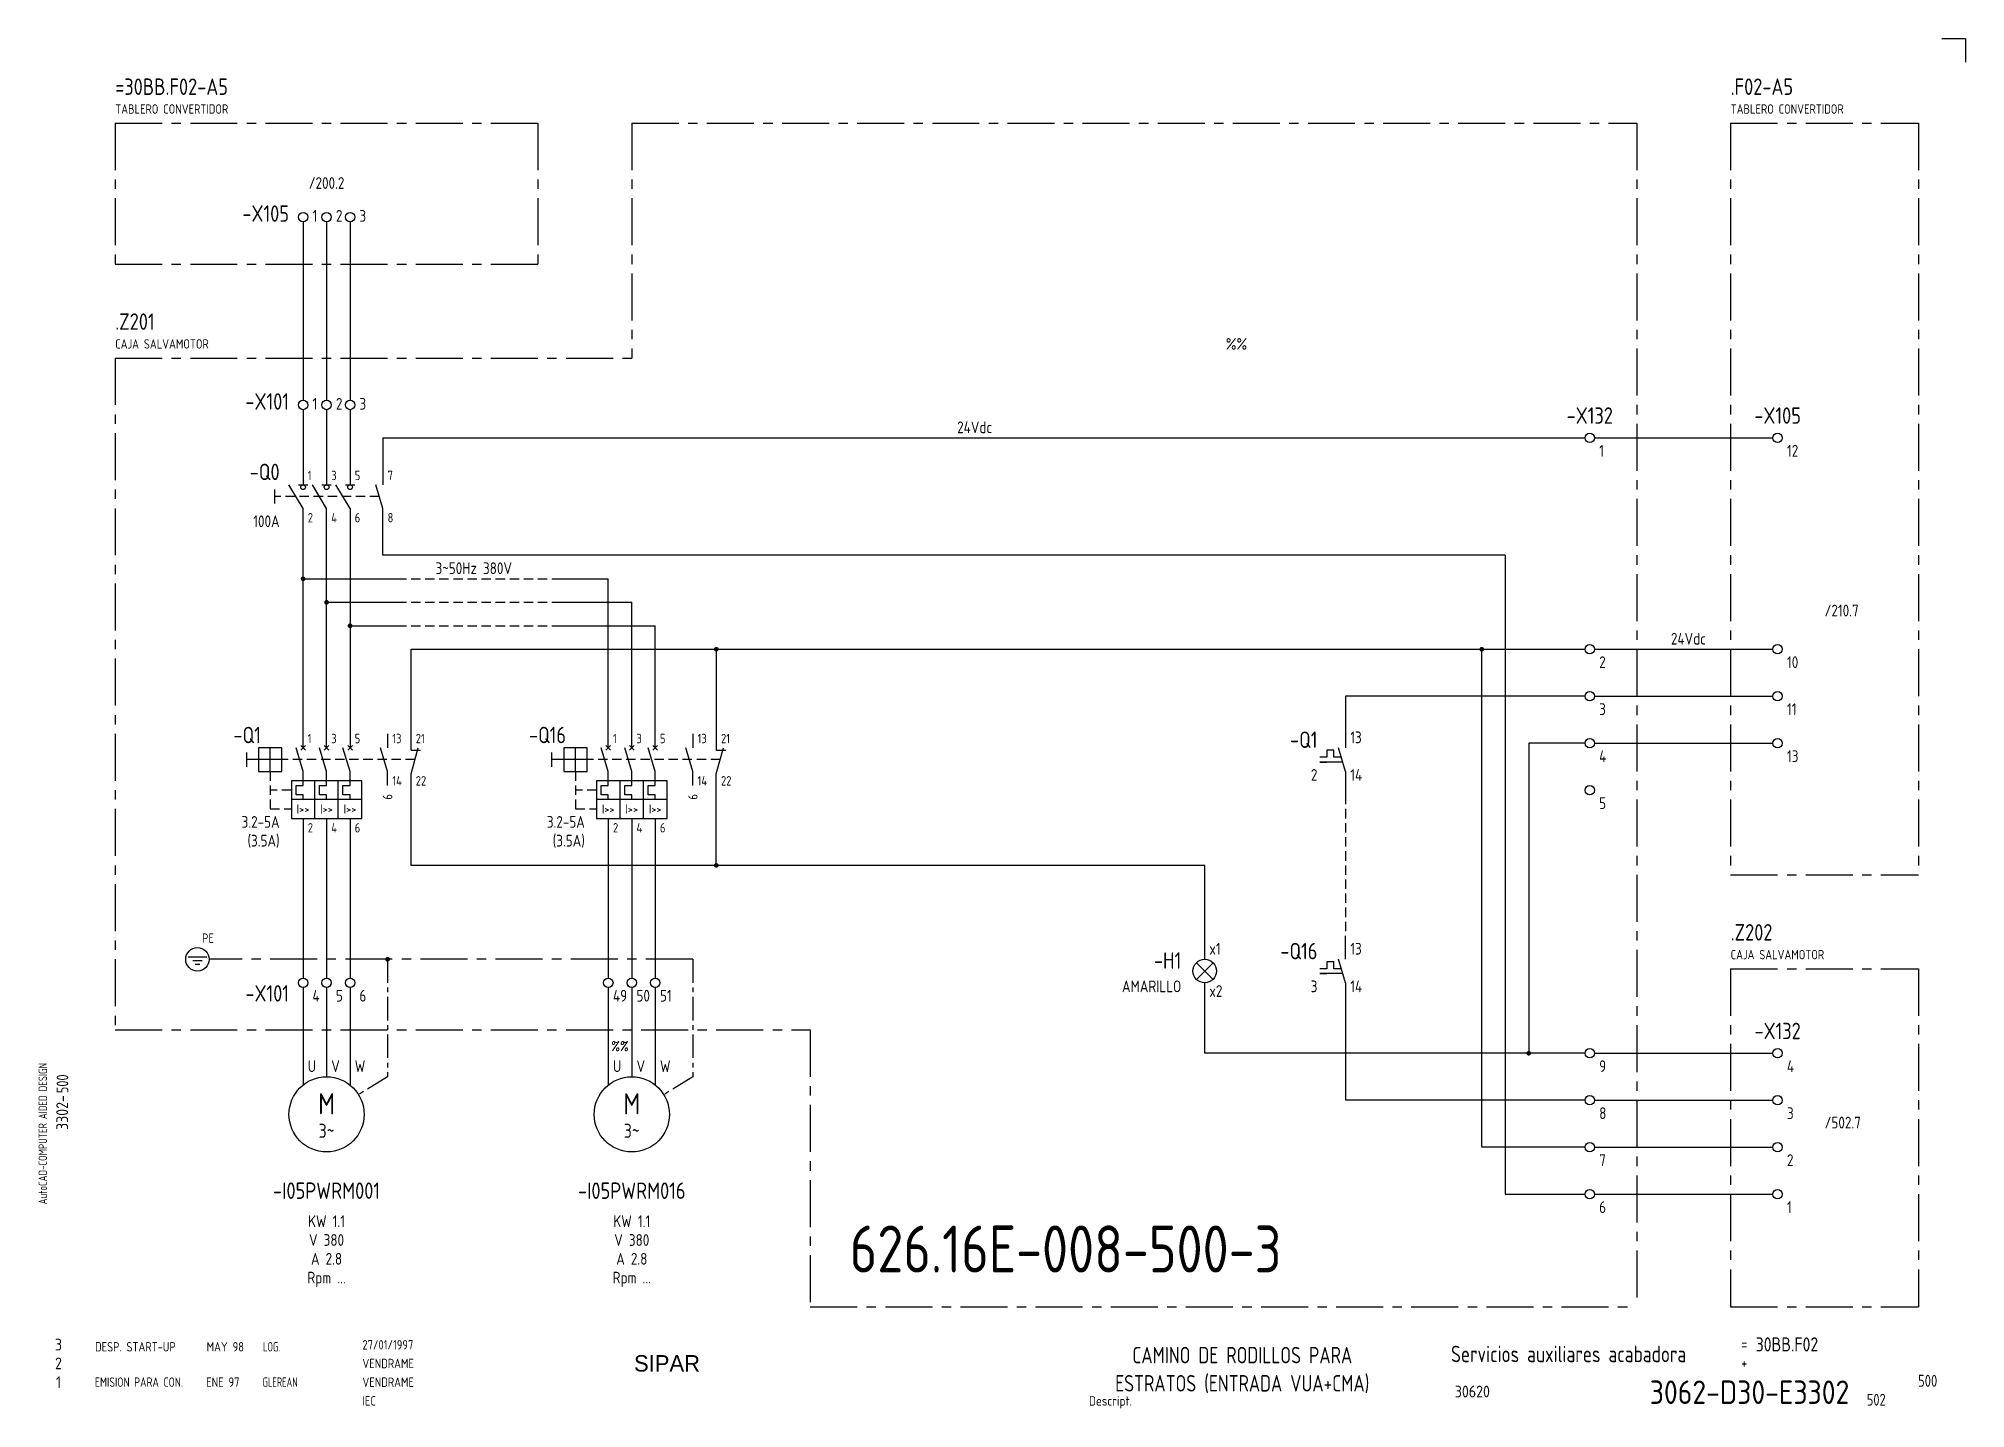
# Model space of a CAD drawing. Extents: x 10 to 420, y 5 to 297.
import ezdxf
from ezdxf.enums import TextEntityAlignment as Align

# ---------------------------------------------------------------- set-up
doc = ezdxf.new("R2010")
doc.units = 0
doc.header["$LTSCALE"] = 8
doc.header["$MEASUREMENT"] = 0
for name, pattern in [('CENTER', [2, 1.25, -0.25, 0.25, -0.25]), ('CENTER12', [1, 0.625, -0.125, 0.125, -0.125]), ('HIDDEN', [0.375, 0.25, -0.125])]:
    doc.linetypes.add(name, pattern=pattern)
doc.layers.get('0').update_dxf_attribs({"linetype": 'CONTINUOUS'})
doc.layers.add('CART', color=7, linetype='CONTINUOUS')
doc.styles.add('DIN', font='DIN', dxfattribs={"width": 0.85})
doc.styles.add('SIMPLEX', font='SIMPLEX', dxfattribs={"width": 0.9})
doc.styles.add('UNIV', font='UNIV')

# ---------------------------------------------------------------- blocks, each defined once
blk = doc.blocks.new('WB-FG100')
at = {"layer": 'CART', "color": 1}
for p, q in [((415, 297), (420, 297)), ((420, 297), (420, 292))]:
    blk.add_line(p, q, dxfattribs=at)
at = {"layer": 'CART', "color": 1, "style": 'DIN', "width": 0.8}
blk.add_text('AutoCAD-COMPUTER AIDED DESIGN', height=1.8, rotation=90, dxfattribs=at).set_placement((11.47, 48.84))
at = {"layer": 'CART', "color": 3, "style": 'DIN', "width": 0.8}
for s, p in [('=', (372.24, 17.91)), ('+', (372.24, 13.87))]:
    blk.add_text(s, height=2.5, dxfattribs=at).set_placement(p)
at = {"layer": 'CART', "color": 7, "style": 'DIN', "width": 0.9}
blk.add_attdef('FILE', text='', height=2.5, rotation=90, dxfattribs=at).set_placement((15.95, 68.38), align=Align.CENTER)
for tag, p in [('MOD-3', (13.92, 19)), ('MOD-2', (13.92, 15)), ('MOD-1', (13.92, 11)), ('NR.COMMESSA', (315, 9))]:
    blk.add_attdef(tag, text='', height=2.5, dxfattribs=at).set_placement(p, align=Align.MIDDLE)
at = {"layer": 'CART', "color": 7, "style": 'DIN'}
for tag, width, p in [('REV-3', 0.9, (21.66, 19)), ('DATA-3', 0.9, (45.37, 19)), ('NOME-3', 0.9, (57.37, 19)), ('REV-2', 0.9, (21.66, 15)), ('DATA-2', 0.9, (45.37, 15)), ('NOME-2', 0.9, (57.37, 15)), ('REV-1', 0.9, (21.66, 11)), ('DATA-1', 0.9, (45.37, 11)), ('NOME-1', 0.7, (57.37, 11))]:
    blk.add_attdef(tag, text='', height=2, dxfattribs=dict(at, width=width)).set_placement(p, align=Align.MIDDLE_LEFT)
at = {"layer": 'CART', "color": 7, "style": 'DIN', "width": 0.9}
for tag, p, height in [('DATA', (78.64, 17.94), 2), ('ESECUTORE', (78.64, 13.97), 2), ('CONTROLLORE', (78.64, 9.99), 2), ('SEGUE', (398.93, 5.65), 2.8), ('NORMA', (78.64, 6.01), 2)]:
    blk.add_attdef(tag, p, '', height=height, dxfattribs=at)
at = {"layer": 'CART', "color": 2, "style": 'DIN', "width": 0.9}
for tag, p in [('TITOLO-1/3', (266.5, 18.23)), ('TITOLO-1/2', (266.5, 15.73)), ('TITOLO-2/3', (266.5, 13.18)), ('TITOLO-2/2', (266.5, 10.68)), ('TITOLO-3/3', (266.5, 8.13))]:
    blk.add_attdef(tag, text='', height=3.5, dxfattribs=at).set_placement(p, align=Align.MIDDLE)
at = {"layer": 'CART', "color": 3, "style": 'DIN', "width": 0.9}
blk.add_attdef('ASSIEME', text='', height=3.5, dxfattribs=at).set_placement((334, 17), align=Align.MIDDLE)
at = {"layer": 'CART', "color": 3, "style": 'DIN', "width": 0.85}
for tag, p in [('=', (375.33, 16.63)), ('+', (375.33, 12.76))]:
    blk.add_attdef(tag, text='', height=3, dxfattribs=at).set_placement(p, align=Align.BOTTOM_LEFT)
at = {"layer": 'CART', "color": 3, "style": 'DIN', "width": 0.9}
blk.add_attdef('FOGLIO', text='', height=2.8, dxfattribs=at).set_placement((414.2, 9.56), align=Align.RIGHT)
at = {"layer": 'CART', "color": 2, "style": 'DIN', "width": 0.9}
blk.add_attdef('DISEGNO', text='', height=5, dxfattribs=at).set_placement((395.27, 6.35), align=Align.RIGHT)
at = {"layer": 'CART', "color": 1, "style": 'DIN', "width": 0.9}
blk.add_attdef('TIPOLOGIA', (233.37, 6), '', height=2, dxfattribs=at)
blk = doc.blocks.new('DESP')
at = {"linetype": 'Continuous', "style": 'DIN'}
for s, width, p in [('DESP. START-UP', 0.85, (21.62, 17.59)), ('MAY 98', 0.85, (45.38, 17.59)), ('LOG.', 0.7, (57.38, 17.59))]:
    blk.add_text(s, height=2, dxfattribs=dict(at, width=width)).set_placement(p)
blk = doc.blocks.new('D')
at = {"linetype": 'Continuous'}
blk.add_blockref('DESP', (-5.04, -5.13), dxfattribs=at)

msp = doc.modelspace()

# ---------------------------------------------------------------- linework, layer by layer
at = {"color": 3, "linetype": 'CENTER'}
for p, q in [((26, 279), (116, 279)), ((26, 279), (26, 249)), ((116, 279), (116, 249)), ((136, 279), (136, 229)), ((136, 279), (350, 279)), ((350, 279), (350, 27)), ((370, 279), (370, 119)), ((370, 279), (410, 279)), ((410, 279), (410, 119)), ((26, 249), (116, 249)), ((26, 229), (136, 229)), ((26, 229), (26, 86)), ((370, 119), (410, 119)), ((370, 99), (410, 99)), ((370, 99), (370, 27)), ((410, 99), (410, 27)), ((26, 86), (174, 86)), ((174, 86), (174, 27)), ((174, 27), (350, 27)), ((370, 27), (410, 27))]:
    msp.add_line(p, q, dxfattribs=at)
for p, q in [((66, 258), (66, 220)), ((71, 258), (71, 220)), ((76, 258), (76, 220)), ((66, 218), (66, 202)), ((71, 218), (71, 202)), ((76, 218), (76, 202)), ((83, 212), (83, 202)), ((341, 212), (379, 212)), ((66, 197), (63, 202)), ((65, 202), (67, 202)), ((71, 197), (68, 202)), ((70, 202), (72, 202)), ((76, 197), (73, 202)), ((75, 202), (77, 202)), ((83, 197), (81.5, 202)), ((60, 198), (60, 201)), ((66, 146), (66, 197)), ((71, 146), (71, 197)), ((76, 197), (76, 146)), ((83, 187), (83, 197)), ((66, 182), (86, 182)), ((121, 182), (131, 182)), ((131, 146), (131, 182)), ((71, 177), (86, 177)), ((121, 177), (136, 177)), ((136, 146), (136, 177)), ((76, 172), (86, 172)), ((121, 172), (141, 172)), ((141, 146), (141, 172)), ((154, 167), (154, 145.5)), ((341, 167), (379, 167)), ((288, 157), (288, 146)), ((341, 157), (379, 157)), ((84, 149), (84, 146)), ((149, 149), (149, 146)), ((54, 142), (54, 145)), ((56.5, 146), (56.5, 141)), ((61.5, 146), (56.5, 146)), ((59, 141), (59, 146)), ((61.5, 141), (61.5, 146)), ((66, 141), (64.5, 146)), ((65.5, 146.5), (66.5, 145.5)), ((65.5, 145.5), (66.5, 146.5)), ((71, 141), (69.5, 146)), ((70.5, 145.5), (71.5, 146.5)), ((70.5, 146.5), (71.5, 145.5)), ((76, 141), (74.5, 146)), ((75.5, 145.5), (76.5, 146.5)), ((75.5, 146.5), (76.5, 145.5)), ((84, 141), (82.5, 146)), ((89, 140.5), (90.5, 146)), ((89, 145.5), (91, 145.5)), ((119, 142), (119, 145)), ((121.5, 146), (121.5, 141)), ((126.5, 146), (121.5, 146)), ((124, 141), (124, 146)), ((126.5, 141), (126.5, 146)), ((131, 141), (129.5, 146)), ((130.5, 145.5), (131.5, 146.5)), ((130.5, 146.5), (131.5, 145.5)), ((136, 141), (134.5, 146)), ((135.5, 146.5), (136.5, 145.5)), ((135.5, 145.5), (136.5, 146.5)), ((141, 141), (139.5, 146)), ((140.5, 146.5), (141.5, 145.5)), ((140.5, 145.5), (141.5, 146.5)), ((149, 141), (147.5, 146)), ((154, 140.5), (155.5, 146)), ((154, 145.5), (156, 145.5)), ((284, 144), (282.5, 144)), ((285.5, 145.5), (284, 145.5)), ((284, 145.5), (284, 144)), ((285.5, 144), (285.5, 145.5)), ((287.1, 144), (285.5, 144)), ((288, 141), (286.5, 146)), ((341, 147), (379, 147)), ((61.5, 143.5), (54, 143.5)), ((56.5, 141), (61.5, 141)), ((66, 138), (66, 141)), ((71, 138), (71, 141)), ((76, 138), (76, 141)), ((84, 138), (84, 141)), ((126.5, 143.5), (119, 143.5)), ((121.5, 141), (126.5, 141)), ((131, 138), (131, 141)), ((136, 138), (136, 141)), ((141, 138), (141, 141)), ((149, 138), (149, 141)), ((154, 121), (154, 140.5)), ((287.4, 143), (282.5, 143)), ((78.5, 139), (63.5, 139)), ((63.5, 139), (63.5, 131)), ((64.5, 136), (64.5, 138)), ((64.5, 138), (66, 138)), ((66, 136), (64.5, 136)), ((66, 135), (66, 136)), ((68.5, 131), (68.5, 139)), ((69.5, 138), (71, 138)), ((69.5, 136), (69.5, 138)), ((71, 136), (69.5, 136)), ((71, 135), (71, 136)), ((73.5, 131), (73.5, 139)), ((74.5, 136), (74.5, 138)), ((74.5, 138), (76, 138)), ((76, 136), (74.5, 136)), ((76, 135), (76, 136)), ((78.5, 131), (78.5, 139)), ((143.5, 139), (128.5, 139)), ((128.5, 139), (128.5, 131)), ((129.5, 136), (129.5, 138)), ((129.5, 138), (131, 138)), ((131, 136), (129.5, 136)), ((131, 135), (131, 136)), ((133.5, 131), (133.5, 139)), ((134.5, 138), (136, 138)), ((134.5, 136), (134.5, 138)), ((136, 136), (134.5, 136)), ((136, 135), (136, 136)), ((138.5, 131), (138.5, 139)), ((139.5, 136), (139.5, 138)), ((139.5, 138), (141, 138)), ((141, 136), (139.5, 136)), ((141, 135), (141, 136)), ((143.5, 131), (143.5, 139)), ((78.5, 135), (63.5, 135)), ((143.5, 135), (128.5, 135)), ((63.5, 131), (78.5, 131)), ((66, 131), (66, 97)), ((71, 131), (71, 97)), ((76, 131), (76, 97)), ((128.5, 131), (143.5, 131)), ((131, 131), (131, 97)), ((136, 131), (136, 97)), ((141, 131), (141, 97)), ((284, 99), (282.5, 99)), ((284, 100.5), (284, 99)), ((285.5, 100.5), (284, 100.5)), ((285.5, 99), (285.5, 100.5)), ((287.1, 99), (285.5, 99)), ((288, 96), (286.5, 101)), ((66, 95), (66, 74.24)), ((71, 95), (71, 76)), ((76, 95), (76, 74.24)), ((131, 95), (131, 74.24)), ((136, 95), (136, 76)), ((141, 95), (141, 74.24)), ((258, 81), (258, 96)), ((287.4, 98), (282.5, 98)), ((288, 96), (288, 71)), ((339, 81), (258, 81)), ((341, 81), (379, 81)), ((339, 71), (288, 71)), ((341, 71), (379, 71)), ((341, 61), (379, 61)), ((341, 51), (379, 51))]:
    msp.add_line(p, q)
at = {"linetype": 'Continuous'}
for p, q in [((83, 212), (339, 212)), ((322, 187), (83, 187)), ((322, 187), (322, 51)), ((89, 145.5), (89, 167)), ((89, 167), (339, 167)), ((317, 61), (317, 167)), ((339, 157), (288, 157)), ((339, 147), (327, 147)), ((327, 147), (327, 81)), ((89, 121), (89, 140.5)), ((288, 141), (288, 136)), ((258, 121), (89, 121)), ((258, 101), (258, 121)), ((288, 101), (288, 106)), ((256.23, 96.73), (259.77, 100.27)), ((259.77, 96.73), (256.23, 100.27)), ((339, 61), (317, 61)), ((322, 51), (339, 51))]:
    msp.add_line(p, q, dxfattribs=at)
at = {"linetype": 'HIDDEN'}
for p, q in [((82.25, 199.5), (60, 199.5)), ((86, 182), (121, 182)), ((86, 177), (121, 177)), ((86, 172), (121, 172)), ((59, 141), (59, 133)), ((89.82, 143.5), (61.5, 143.5)), ((124, 141), (124, 133)), ((154.82, 143.5), (126.5, 143.5)), ((63.5, 137), (59, 137)), ((128.5, 137), (124, 137)), ((288, 136), (288, 106)), ((59, 133), (63.5, 133)), ((124, 133), (128.5, 133))]:
    msp.add_line(p, q, dxfattribs=at)
at = {"color": 2}
for p, q in [((41.5, 101.5), (45.5, 101.5)), ((42.5, 100.75), (44.5, 100.75)), ((43, 100), (44, 100))]:
    msp.add_line(p, q, dxfattribs=at)
at = {"linetype": 'CENTER'}
msp.add_line((149, 101), (46, 101), dxfattribs=at)
at = {"linetype": 'CENTER12'}
for p, q in [((84, 101), (84, 76)), ((149, 101), (149, 76)), ((84, 76), (77.81, 72.19)), ((149, 76), (142.81, 72.19))]:
    msp.add_line(p, q, dxfattribs=at)
at = {"const_width": 0.5}
for points in [[(65.75, 182, 1), (66.25, 182, 1)], [(70.75, 177, 1), (71.25, 177, 1)], [(75.75, 172, 1), (76.25, 172, 1)], [(83.75, 101, 1), (84.25, 101, 1)]]:
    msp.add_lwpolyline(points, format="xyb", close=True, dxfattribs=at)
at = {"linetype": 'Continuous', "const_width": 0.5}
for points in [[(153.75, 167, 1), (154.25, 167, 1)], [(316.75, 167, 1), (317.25, 167, 1)], [(153.75, 121, 1), (154.25, 121, 1)], [(326.75, 81, 1), (327.25, 81, 1)]]:
    msp.add_lwpolyline(points, format="xyb", close=True, dxfattribs=at)
for points in [[(282.5, 143), (284, 143)], [(282.5, 98), (284, 98)]]:
    msp.add_lwpolyline(points)
for centre, radius in [((66, 259), 1), ((71, 259), 1), ((76, 259), 1), ((66, 219), 1), ((71, 219), 1), ((76, 219), 1), ((340, 212), 1), ((380, 212), 1), ((66, 201.5), 0.5), ((71, 201.5), 0.5), ((76, 201.5), 0.5), ((340, 167), 1), ((380, 167), 1), ((340, 157), 1), ((380, 157), 1), ((340, 147), 1), ((380, 147), 1), ((340, 137), 1), ((258, 98.5), 2.5), ((66, 96), 1), ((71, 96), 1), ((76, 96), 1), ((131, 96), 1), ((136, 96), 1), ((141, 96), 1), ((340, 81), 1), ((380, 81), 1), ((340, 71), 1), ((380, 71), 1), ((340, 61), 1), ((380, 61), 1), ((340, 51), 1), ((380, 51), 1)]:
    msp.add_circle(centre, radius)
at = {"color": 2}
msp.add_circle((43.5, 101), 2.5, dxfattribs=at)
at = {"color": 3}
for centre in [(71, 68), (136, 68)]:
    msp.add_circle(centre, 8, dxfattribs=at)

# ---------------------------------------------------------------- block references
at = {"linetype": 'Continuous'}
msp.add_blockref('D', (5.13, 5.06), dxfattribs=at)
at = {"layer": 'CART'}
ref = msp.add_blockref('WB-FG100', (0, 0), dxfattribs=at)
ref.add_attrib('TIPOLOGIA', 'Descript.', (233.37, 6), dxfattribs={"color": 1, "height": 2, "style": 'DIN', "width": 0.9})
ref.add_attrib('ASSIEME', 'Servicios auxiliares acabadora', dxfattribs={"color": 3, "height": 3.5, "style": 'DIN', "width": 0.8}).set_placement((335.5, 17), align=Align.MIDDLE)
ref.add_attrib('=', '30BB.F02', dxfattribs={"color": 3, "height": 3, "style": 'DIN', "width": 0.85}).set_placement((375.33, 16.63), align=Align.BOTTOM_LEFT)
ref.add_attrib('NR.COMMESSA', '30620', dxfattribs={"color": 7, "height": 2.5, "style": 'DIN', "width": 0.9}).set_placement((315, 9), align=Align.MIDDLE)
ref.add_attrib('DISEGNO', '3062-D30-E3302', dxfattribs={"color": 2, "height": 5, "style": 'DIN', "width": 0.9}).set_placement((395.27, 6.35), align=Align.RIGHT)
ref.add_attrib('DATA', '27/01/1997', (78.64, 17.94), dxfattribs={"color": 7, "height": 2, "style": 'DIN', "width": 0.85})
ref.add_attrib('ESECUTORE', 'VENDRAME', (78.64, 13.97), dxfattribs={"color": 7, "height": 2, "style": 'DIN', "width": 0.85})
ref.add_attrib('CONTROLLORE', 'VENDRAME', (78.64, 9.99), dxfattribs={"color": 7, "height": 2, "style": 'DIN', "width": 0.85})
ref.add_attrib('NORMA', 'IEC', (78.64, 6.01), dxfattribs={"color": 7, "height": 2, "style": 'DIN', "width": 0.85})
ref.add_attrib('MOD-1', '1', dxfattribs={"color": 7, "height": 2.5, "style": 'DIN', "width": 0.9}).set_placement((13.92, 11), align=Align.MIDDLE)
ref.add_attrib('REV-1', 'EMISION PARA CON.', dxfattribs={"color": 7, "height": 2, "style": 'DIN', "width": 0.8}).set_placement((21.66, 11), align=Align.MIDDLE_LEFT)
ref.add_attrib('DATA-1', 'ENE 97', dxfattribs={"color": 7, "height": 2, "style": 'DIN', "width": 0.85}).set_placement((45.37, 11), align=Align.MIDDLE_LEFT)
ref.add_attrib('NOME-1', 'GLEREAN', dxfattribs={"color": 7, "height": 2, "style": 'DIN', "width": 0.7}).set_placement((57.37, 11), align=Align.MIDDLE_LEFT)
ref.add_attrib('MOD-2', '2', dxfattribs={"color": 7, "height": 2.5, "style": 'DIN', "width": 0.9}).set_placement((13.92, 15), align=Align.MIDDLE)
ref.add_attrib('MOD-3', '3', dxfattribs={"color": 7, "height": 2.5, "style": 'DIN', "width": 0.9}).set_placement((13.92, 19), align=Align.MIDDLE)
ref.add_attrib('FILE', '3302-', dxfattribs={"color": 7, "height": 2.5, "rotation": 90, "style": 'DIN', "width": 0.9}).set_placement((15.95, 68.38), align=Align.CENTER)

# ---------------------------------------------------------------- texts
at = {"color": 3, "style": 'DIN', "width": 0.85}
for s, p in [('=30BB.F02-A5', (26, 285)), ('.F02-A5', (370, 285)), ('.Z201', (26, 235)), ('.Z202', (370, 105))]:
    msp.add_text(s, height=3.5, dxfattribs=at).set_placement(p)
at = {"style": 'DIN'}
for s, height, width, p in [('TABLERO CONVERTIDOR', 2, 0.85, (26, 281)), ('TABLERO CONVERTIDOR', 2, 0.85, (370, 281)), ('1', 2.5, 0.85, (68, 258)), ('2', 2.5, 0.85, (73, 258)), ('3', 2.5, 0.85, (78, 258)), ('CAJA SALVAMOTOR', 2, 0.85, (26, 231)), ('%%', 2.5, 0.85, (262.5, 230.75)), ('1', 2.5, 0.85, (68, 218)), ('2', 2.5, 0.85, (73, 218)), ('3', 2.5, 0.85, (78, 218)), ('1', 2.5, 0.85, (342, 208)), ('12', 2.5, 0.85, (382, 208)), ('1', 2, 0.85, (67, 203)), ('3', 2, 0.85, (72, 203)), ('5', 2, 0.85, (77, 203)), ('7', 2, 0.85, (84, 203)), ('2', 2, 0.85, (67, 194)), ('4', 2, 0.85, (72, 194)), ('6', 2, 0.85, (77, 194)), ('8', 2, 0.85, (84, 194)), ('/210.7', 2.5, 0.85, (390, 174)), ('2', 2.5, 0.85, (342, 163)), ('10', 2.5, 0.85, (382, 163)), ('3', 2.5, 0.85, (342, 153)), ('11', 2.5, 0.85, (382, 153)), ('1', 2, 0.85, (67, 147)), ('3', 2, 0.85, (72, 147)), ('5', 2, 0.85, (77, 147)), ('13', 2, 0.85, (85, 147)), ('21', 2, 0.85, (90, 147)), ('1', 2, 0.85, (132, 147)), ('3', 2, 0.85, (137, 147)), ('5', 2, 0.85, (142, 147)), ('13', 2, 0.85, (150, 147)), ('21', 2, 0.85, (155, 147)), ('13', 2.5, 0.85, (289, 147)), ('4', 2.5, 0.85, (342, 143)), ('13', 2.5, 0.85, (382, 143)), ('14', 2, 0.85, (85, 138)), ('22', 2, 0.85, (90, 138)), ('14', 2, 0.85, (150, 138)), ('22', 2, 0.85, (155, 138)), ('14', 2.5, 0.85, (289, 139)), ('5', 2.5, 0.85, (342, 133)), ('2', 2, 0.85, (67, 128)), ('4', 2, 0.85, (72, 128)), ('6', 2, 0.85, (77, 128)), ('2', 2, 0.85, (132, 128)), ('4', 2, 0.85, (137, 128)), ('6', 2, 0.85, (142, 128)), ('PE', 2, 0.85, (44.5, 104.5)), ('13', 2.5, 0.85, (289, 102)), ('CAJA SALVAMOTOR', 2, 0.85, (370, 101)), ('4', 2.5, 0.85, (68, 92)), ('5', 2.5, 0.85, (73, 92)), ('6', 2.5, 0.85, (78, 92)), ('49', 2.5, 0.85, (132, 92)), ('50', 2.5, 0.85, (137, 92)), ('51', 2.5, 0.85, (142, 92)), ('14', 2.5, 0.85, (289, 94)), ('U', 2.5, 0.85, (67, 77)), ('V', 2.5, 0.85, (72, 77)), ('W', 2.5, 0.85, (77, 77)), ('U', 2.5, 0.85, (132, 77)), ('V', 2.5, 0.85, (137, 77)), ('W', 2.5, 0.85, (142, 77)), ('9', 2.5, 0.85, (342, 77)), ('4', 2.5, 0.85, (382, 77)), ('8', 2.5, 0.85, (342, 67)), ('3', 2.5, 0.85, (382, 67)), ('/502.7', 2.5, 0.85, (390, 65)), ('7', 2.5, 0.85, (342, 57)), ('2', 2.5, 0.85, (382, 57)), ('6', 2.5, 0.85, (342, 47)), ('1', 2.5, 0.85, (382, 47)), ('502', 2.5, 0.8, (399, 6))]:
    msp.add_text(s, height=height, dxfattribs=dict(at, width=width)).set_placement(p)
at = {"style": 'DIN', "width": 0.85}
for s, height, p in [('/200.2', 2.5, (71, 265)), ('24Vdc', 2.5, (209, 213)), ('3~50Hz 380V ', 2.5, (103, 183)), ('24Vdc', 2.5, (361, 168)), ('I>>', 2, (66, 132)), ('I>>', 2, (71, 132)), ('I>>', 2, (76, 132)), ('I>>', 2, (131, 132)), ('I>>', 2, (136, 132)), ('I>>', 2, (141, 132)), ('3~', 3, (71, 63)), ('3~', 3, (136, 63)), ('KW 1.1', 2.5, (71, 44)), ('KW 1.1', 2.5, (136, 44)), ('V 380', 2.5, (71, 40)), ('V 380', 2.5, (136, 40)), ('A 2.8', 2.5, (71, 36)), ('A 2.8', 2.5, (136, 36)), ('Rpm ...', 2.5, (71, 32)), ('Rpm ...', 2.5, (136, 32))]:
    msp.add_text(s, height=height, dxfattribs=at).set_placement(p, align=Align.CENTER)
at = {"color": 3, "style": 'DIN'}
for s, height, width, p in [('-X105', 3.5, 0.85, (63, 258)), ('-X101', 3.5, 0.85, (63, 218)), ('-Q0', 3.5, 0.85, (61, 203)), ('-Q1', 3.5, 0.85, (57, 147)), ('-Q16', 3.5, 0.85, (122, 147)), ('-Q1', 3.5, 0.85, (282, 146)), ('-Q16', 3.5, 0.85, (282, 101)), ('-H1', 3.5, 0.85, (253, 99)), ('-X101', 3.5, 0.85, (63, 92)), ('500', 2.56, 0.8, (414, 10))]:
    msp.add_text(s, height=height, dxfattribs=dict(at, width=width)).set_placement(p, align=Align.RIGHT)
for s, height, width, p in [('-X132', 3.5, 0.85, (340, 215)), ('-X105', 3.5, 0.85, (380, 215)), ('-X132', 3.5, 0.85, (380, 84)), ('M', 4.5, 0.85, (71, 68)), ('M', 4.5, 0.85, (136, 68)), ('CAMINO DE RODILLOS PARA', 3.5, 0.8, (266, 15)), ('ESTRATOS (ENTRADA VUA+CMA)', 3.5, 0.8, (266, 9))]:
    msp.add_text(s, height=height, dxfattribs=dict(at, width=width)).set_placement(p, align=Align.CENTER)
at = {"style": 'DIN', "width": 0.85}
for s, p in [('100A', (61, 193)), ('2', (282, 139)), ('3.2-5A', (61, 129)), ('3.2-5A', (126, 129)), ('(3.5A)', (61, 125)), ('(3.5A)', (126, 125)), ('3', (282, 94))]:
    msp.add_text(s, height=2.5, dxfattribs=at).set_placement(p, align=Align.RIGHT)
at = {"linetype": 'Continuous', "style": 'DIN', "width": 0.85}
for p in [(85, 135), (150, 135)]:
    msp.add_text('6', height=2, rotation=90, dxfattribs=at).set_placement(p)
at = {"color": 1, "style": 'DIN', "width": 0.85}
for s, p in [('x1', (259, 102)), ('x2', (259, 93))]:
    msp.add_text(s, height=2.5, dxfattribs=at).set_placement(p)
msp.add_text('AMARILLO', height=2.5, dxfattribs=at).set_placement((253, 94), align=Align.RIGHT)
at = {"color": 7, "linetype": 'Continuous', "style": 'SIMPLEX', "width": 0.9}
msp.add_text('%%', height=2, dxfattribs=at).set_placement((133.5, 82.5), align=Align.MIDDLE)
at = {"style": 'DIN', "width": 0.8}
msp.add_text('500', height=2.5, rotation=90, dxfattribs=at).set_placement((16, 72.5))
at = {"color": 2, "style": 'DIN', "width": 0.85}
for s, p in [('-I05PWRM001', (71, 50)), ('-I05PWRM016', (136, 50))]:
    msp.add_text(s, height=3.5, dxfattribs=at).set_placement(p, align=Align.CENTER)
at = {"color": 2, "insert": (182.41, 44.34), "char_height": 10, "width": 111.0411, "attachment_point": 1, "style": 'DIN'}
msp.add_mtext('626.16E-008-500-3', dxfattribs=at)
at = {"layer": 'CART', "color": 2, "linetype": 'Continuous', "style": 'UNIV'}
msp.add_text('SIPAR', height=3.5, dxfattribs=at).set_placement((143.5, 13.25), align=Align.CENTER)

doc.saveas('drawing.dxf')
